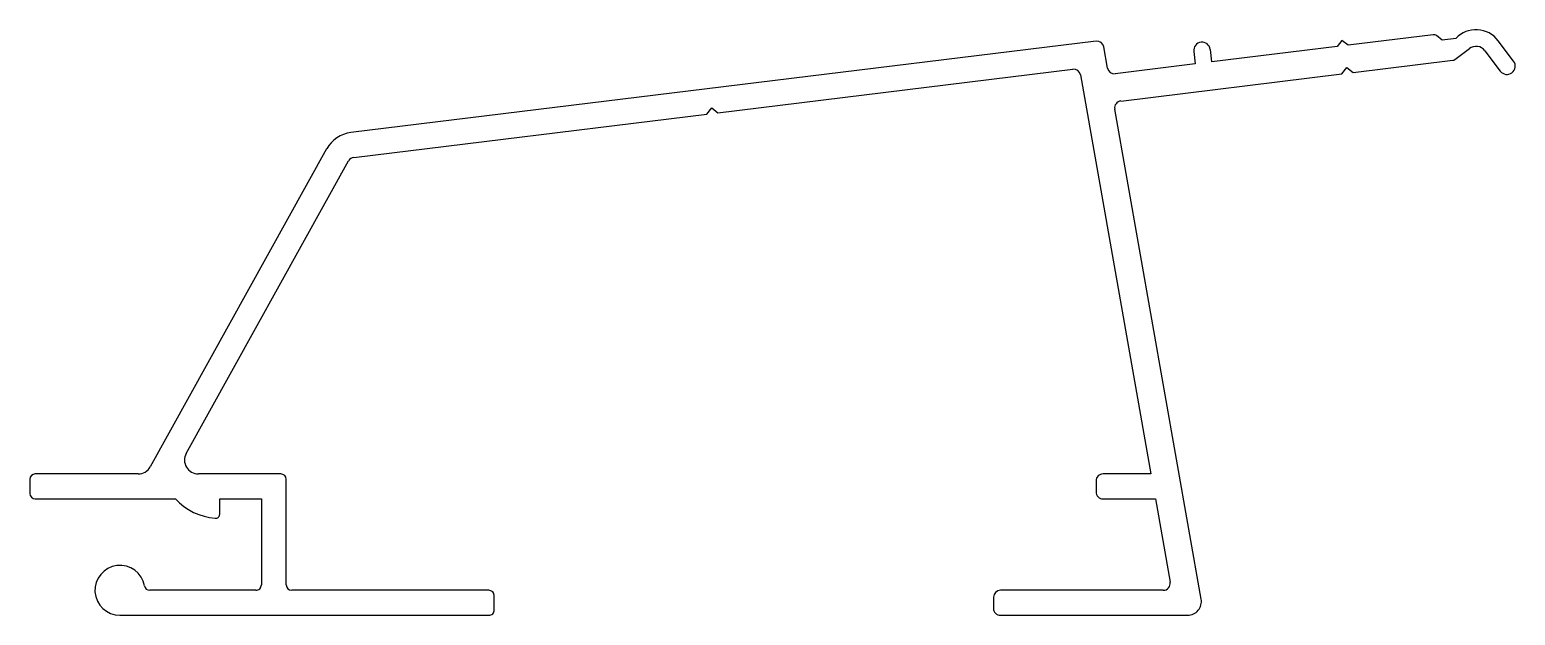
# Model space of a CAD drawing. Extents: x 284 to 391, y 650 to 693.
import ezdxf

# ---------------------------------------------------------------- set-up
doc = ezdxf.new("R2010")
doc.units = 0
doc.layers.get('0').update_dxf_attribs({"linetype": 'CONTINUOUS'})

msp = doc.modelspace()

# ---------------------------------------------------------------- linework, layer by layer
for p, q in [((385.43, 692.3), (379.28, 691.54)), ((386.07, 691.91), (385.65, 692.24)), ((361.11, 691.83), (307.36, 685.23)), ((361.93, 689.89), (361.66, 691.42)), ((368.15, 691.08), (368.26, 690.19)), ((369.46, 690.34), (369.35, 691.23)), ((378.49, 691.44), (369.46, 690.34)), ((378.84, 691.89), (378.49, 691.44)), ((379.28, 691.54), (378.84, 691.89)), ((387.06, 692.03), (386.07, 691.91)), ((386.99, 690.51), (388.03, 691.3)), ((389.15, 691.14), (390.26, 689.67)), ((391.22, 690.39), (390.11, 691.86)), ((368.26, 690.19), (362.48, 689.48)), ((379.64, 689.57), (386.84, 690.46)), ((333.84, 686.67), (359.44, 689.81)), ((359.99, 689.4), (365.07, 660.6)), ((362.89, 687.51), (378.84, 689.47)), ((378.84, 689.47), (379.19, 689.92)), ((379.19, 689.92), (379.64, 689.57)), ((333.05, 686.57), (333.4, 687.02)), ((333.4, 687.02), (333.84, 686.67)), ((368.69, 651.57), (362.46, 686.93)), ((307.57, 683.44), (333.05, 686.57)), ((305.62, 684.06), (292.9, 661.11)), ((295.5, 662.08), (307.2, 683.19)), ((284.21, 660.21), (284.21, 659.19)), ((292.03, 660.6), (284.6, 660.6)), ((302.32, 660.6), (296.37, 660.6)), ((302.71, 652.59), (302.71, 660.21)), ((361.11, 660.1), (361.11, 659.3)), ((365.07, 660.6), (361.61, 660.6)), ((284.6, 658.8), (294.72, 658.8)), ((297.91, 658.8), (300.91, 658.8)), ((297.91, 657.7), (297.91, 658.8)), ((300.91, 658.8), (300.91, 652.59)), ((361.61, 658.8), (365.39, 658.8)), ((365.39, 658.8), (366.45, 652.78)), ((300.52, 652.2), (292.86, 652.2)), ((317.32, 652.2), (303.1, 652.2)), ((317.71, 650.79), (317.71, 651.81)), ((353.71, 651.7), (353.71, 650.9)), ((365.95, 652.2), (354.21, 652.2)), ((290.71, 650.4), (317.32, 650.4)), ((354.21, 650.4), (367.71, 650.4))]:
    msp.add_line(p, q)
for centre, radius, start, end in [((385.47, 692), 0.3, 52, 97), ((388.51, 690.66), 2, 36.9985, 136.6464), ((361.17, 691.33), 0.5, 9.9937, 96.9955), ((368.75, 691.16), 0.6, 7, 187), ((388.51, 690.66), 0.8, 36.9903, 126.9956), ((386.81, 690.75), 0.3, 277, 307.0016), ((390.74, 690.03), 0.6, 216.9936, 36.9936), ((359.5, 689.31), 0.5, 9.9948, 96.9943), ((362.42, 689.98), 0.5, 189.9948, 277.0013), ((362.95, 687.02), 0.5, 96.9942, 190.0789), ((307.64, 682.95), 2.3, 96.9988, 150.997), ((307.64, 682.95), 0.5, 97.0059, 150.9925), ((292.03, 661.6), 1, 269.9936, 330.9854), ((296.37, 661.6), 1, 151.001, 270.0021), ((284.6, 660.21), 0.39, 90.0082, 180.0043), ((302.32, 660.21), 0.39, 0.0071, 89.9954), ((361.61, 660.1), 0.5, 89.9946, 179.9965), ((284.6, 659.19), 0.39, 180.0071, 269.9954), ((361.61, 659.3), 0.5, 179.9816, 270.0052), ((297.91, 661.69), 4.3, 222.2295, 265.6987), ((297.61, 657.7), 0.3, 265.6986, 359.998), ((290.71, 652.2), 1.8, 10.2593, 270.0001), ((292.86, 652.59), 0.39, 190.2478, 269.9972), ((300.52, 652.59), 0.39, 269.9993, 0.0054), ((303.1, 652.59), 0.39, 180.006, 269.9865), ((365.95, 652.7), 0.5, 270.0008, 10.0022), ((317.32, 651.81), 0.39, 0.0082, 90.0043), ((354.21, 651.7), 0.5, 90.0015, 179.9957), ((367.71, 651.4), 1, 270.0015, 9.9881), ((317.32, 650.79), 0.39, 269.9904, 0.0065), ((354.21, 650.9), 0.5, 179.9816, 270.0052)]:
    msp.add_arc(centre, radius, start, end)

doc.saveas('drawing.dxf')
